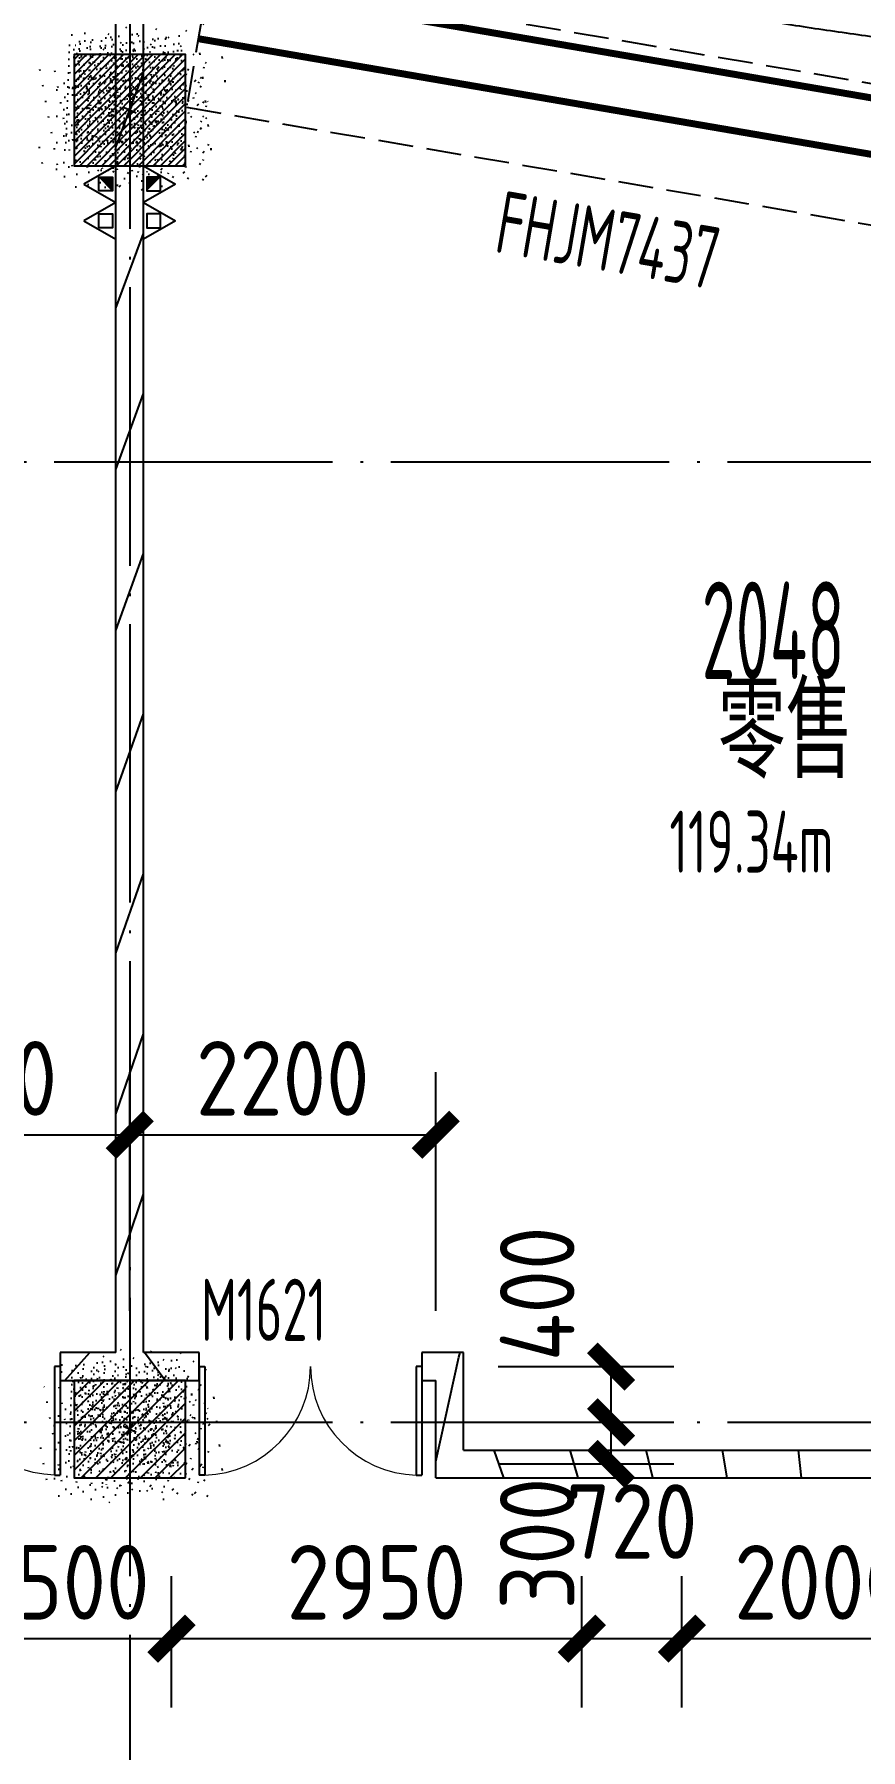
# Model space of a CAD drawing. Header units: inches. Extents: x 0 to 1813292486, y 0 to 3473589894.
# Drawn here: x 600556400 to 600562341, y 3473218165 to 3473230489 of the extents above; entities that cross this region are included whole.
import ezdxf
from ezdxf.xclip import XClip

# ---------------------------------------------------------------- set-up
doc = ezdxf.new("R2010")
doc.units = ezdxf.units.IN
doc.header["$LTSCALE"] = 1000
doc.header["$MEASUREMENT"] = 0
doc.header["$XCLIPFRAME"] = 2
for name, pattern in [('AX-MALL-GIRD-200$0$DOTE', [2.4200000000000004, 2, -0.2, 0.02, -0.2]), ('AX-MALL-WALL-P02-QT$0$Ax-Dxs-Wall-P01-150$0$DASH', [0.35, 0.25, -0.1]), ('AX-MALL-WALL-P02-QT$0$DASH', [0.35, 0.25, -0.1])]:
    doc.linetypes.add(name, pattern=pattern)
for name, color, linetype in [('A-Anno-Note', 241, 'Continuous'), ('AX-MALL-DIM-P02$0$A-Anno-Dims', 3, 'Continuous'), ('AX-MALL-DIM-P02$0$A-Detl-Thin', 131, 'Continuous'), ('AX-MALL-GIRD-200$0$A-Grid', 222, 'AX-MALL-GIRD-200$0$DOTE'), ('AX-MALL-P02-200$0$A-Anno-Note', 241, 'Continuous'), ('AX-MALL-WALL-P02$0$A-Anno-Note', 241, 'Continuous'), ('AX-MALL-WALL-P02-QT$0$A-Detl-Fine', 152, 'Continuous'), ('AX-MALL-WALL-P02-QT$0$A-Detl-Patt', 8, 'Continuous'), ('AX-MALL-WALL-P02-QT$0$A-Detl-Thin', 131, 'Continuous'), ('AX-MALL-WALL-P02-QT$0$A-Wall', 2, 'Continuous'), ('AX-MALL-WALL-P02-QT$0$A-Wall-Patt', 13, 'Continuous'), ('AX-MALL-WALL-P02-QT$0$A-Wind', 4, 'Continuous'), ('AX-MALL-WORD-P02$0$A-Anno-Note', 241, 'Continuous'), ('AX-MALL-WORD-P02$0$A-Spac-Iden', 231, 'Continuous'), ('AX-MALL-WORD-P02$0$A-Wind-Iden', 11, 'Continuous'), ('AX-MALL-ZTKD-P02$0$A-Anno-Note', 241, 'Continuous'), ('PX-MALL-P02-LG$0$P-Exsh', 31, 'Continuous'), ('SX-MALL-WALL-L-1F~2F$0$S-COLU', 30, 'Continuous'), ('SX-MALL-WALL-L-1F~2F$0$S-PATT-WALL', 83, 'Continuous'), ('SX-MALL-WALL-L-1F~2F$0$单形心', 4, 'Continuous')]:
    doc.layers.add(name, color=color, linetype=linetype)
doc.styles.add('AX-MALL-DIM-P02$0$_TCH_DIM_T3', font='gbenor.shx')
doc.styles.add('AX-MALL-WORD-P02$0$_TCH_SPACE', font='gbenor.shx', dxfattribs={"bigfont": 'gbcbig.shx'})
doc.styles.add('AX-MALL-WORD-P02$0$_TCH_WINDOW', font='gbenor.shx', dxfattribs={"bigfont": 'gbcbig.shx'})
doc.styles.add('AX-MALL-WORD-P02$0$STANDARD', font='gbenor.shx', dxfattribs={"bigfont": 'gbcbig.shx'})
doc.dimstyles.new('AX-MALL-DIM-P02$0$_TCH_ARCH&&180', dxfattribs={"dimtxt": 535.5, "dimasz": 270, "dimexe": 450, "dimexo": 450, "dimgap": 137.25, "dimtad": 1, "dimdec": 0, "dimzin": 0, "dimdsep": 46, "dimtxsty": 'AX-MALL-DIM-P02$0$_TCH_DIM_T3', "dimblk": 'AX-MALL-DIM-P02$0$_ArchTick', "dimcen": 0.09, "dimclrt": 7, "dimazin": 2, "dimtfac": 1, "dimtdec": 0, "dimtix": 1, "dimtmove": 2, "dimatfit": 3, "dimfxl": 500, "dimtolj": 1, "dimtzin": 0, "dimarcsym": 0})
pattern_1 = [(45, (0, 359.0227), (-353.55353201463, 353.55353201463), [])]

# ---------------------------------------------------------------- blocks, each defined once
blk = doc.blocks.new('AX-MALL-WORD-P02')
at = {"layer": 'AX-MALL-WORD-P02$0$A-Anno-Note', "style": 'AX-MALL-WORD-P02$0$STANDARD', "width": 0.6}
blk.add_text('2048', height=700, rotation=339.5681613092015, dxfattribs=at).set_placement((600370440.9762406, 3473091324.812618))
at = {"layer": 'AX-MALL-WORD-P02$0$A-Anno-Note', "style": 'AX-MALL-WORD-P02$0$STANDARD'}
blk.add_text('零售', height=675.177304964539, rotation=339.5681613092015, dxfattribs=at).set_placement((600370303.4727182, 3473090618.823086))
at = {"layer": 'AX-MALL-WORD-P02$0$A-Spac-Iden', "style": 'AX-MALL-WORD-P02$0$_TCH_SPACE', "width": 0.7}
blk.add_text('119.34m', height=446.25, rotation=339.5681613092246, dxfattribs=at).set_placement((600369738.7226114, 3473090101.791524))
at = {"layer": 'AX-MALL-WORD-P02$0$A-Wind-Iden', "style": 'AX-MALL-WORD-P02$0$_TCH_WINDOW', "width": 0.7}
for s, rotation, p in [('FHJM7437', 329.8238888825152, (600370107.4727709, 3473094724.658042)), ('M1621', 339.5681612302259, (600365408.2990947, 3473088126.717434))]:
    blk.add_text(s, height=446.25, rotation=rotation, dxfattribs=at).set_placement(p)
blk = doc.blocks.new('AX-MALL-GIRD-200')
at = {"layer": 'AX-MALL-GIRD-200$0$A-Grid'}
for p, q in [((600393760.0267293, 3473165698.299957), (600355030.4877801, 3473061734.572876)), ((600223757.4145118, 3473147635.412487), (600581653.41861, 3473014308.649205)), ((600221348.6739725, 3473141169.504273), (600579244.6780716, 3473007842.740992))]:
    blk.add_line(p, q, dxfattribs=at)
blk = doc.blocks.new('*U106')
at = {"layer": 'AX-MALL-WALL-P02-QT$0$A-Detl-Fine', "color": 152, "linetype": 'AX-MALL-WALL-P02-QT$0$Ax-Dxs-Wall-P01-150$0$DASH'}
blk.add_lwpolyline([(-999.9999999474991, 22093.01273759392), (-999.9999999417487, 14636.67173621705), (5.452602636069059e-08, 14636.67173621333), (4.877563242189353e-08, 22093.01273759764)], close=True, dxfattribs=at)
at = {"layer": 'AX-MALL-WALL-P02-QT$0$A-Detl-Thin', "linetype": 'AX-MALL-WALL-P02-QT$0$Ax-Dxs-Wall-P01-150$0$DASH', "const_width": 49.99999999999998}
for points in [[(-899.999999945474, 14636.67173621333), (-899.9999999512244, 22093.01273759019)], [(-499.9999999417487, 14636.67173621705), (-499.9999999474991, 22093.01273759392)]]:
    blk.add_lwpolyline(points, dxfattribs=at)
blk = doc.blocks.new('AX-MALL-WALL-P02-QT$0$tj')
at = {"layer": 'AX-MALL-WALL-P02-QT$0$A-Detl-Patt'}
h = blk.add_hatch(dxfattribs=at)
h.set_pattern_fill('STEEL', color=256, scale=100.0000000000001, angle=50.43183869082386)
h.set_pattern_definition([(75.00000000004839, (-14278.19445574284, 156289.8254051208), (-153.3407249234246, 41.08752340989569), []), (75.00000000004839, (-14317.88195610046, 156358.5661673546), (-153.3407249234246, 41.08752340989569), [])])
edge = h.paths.add_edge_path()
edge.add_line((88101.273016572, 47666.64152574539), (87883.93542659283, 47459.84604215622))
edge.add_line((87883.93542659283, 47459.84604215622), (91571.54751467705, 43584.64122533798))
edge.add_arc((262949.389629302, 558937.705083496), 543101.4133620498, 251.6057364187558, 260.0288666978238)
edge.add_arc((172180.8466627672, -2862.146247219684), 27099.9982179492, 64.7128659603706, 96.9316049602786, ccw=False)
edge.add_arc((262948.9730309481, 558936.3205539446), 543099.9677998082, 261.6155114784545, 271.7251478115656)
edge.add_line((279298.9759148359, 16082.51663446426), (279298.9759315252, 16382.65274763107))
edge.add_arc((262948.9742454757, 558936.3204835369), 542799.9676941936, 261.62020364125146, 271.7261014454634, ccw=False)
edge.add_arc((172180.8456921196, -2862.14609140989), 27400.00151046549, 64.80631838577902, 96.83815911678944)
edge.add_arc((262949.394896181, 558937.7037490648), 542801.4137571028, 251.6136389015772, 260.02417327084333, ccw=False)
edge.add_line((91737.26096642017, 43845.69257831573), (88101.273016572, 47666.64152574539))
blk = doc.blocks.new('SX-MALL-WALL-L-1F~2F$0$BANWANG_XINGXIN')
at = {"color": 0}
for points in [[(0.7071067811865476, 0.7071067811865475), (-0.7071067811865477, -0.7071067811865475)], [(-0.7071067811865475, 0.7071067811865476), (0.7071067811865474, -0.7071067811865477)]]:
    blk.add_lwpolyline(points, dxfattribs=at)
blk = doc.blocks.new('SX-MALL-WALL-L-1F~2F')
at = {"layer": 'SX-MALL-WALL-L-1F~2F$0$S-PATT-WALL'}
h = blk.add_hatch(dxfattribs=at)
h.set_pattern_fill('钢筋混凝土', color=256, scale=15, pattern_type=2)
h.set_pattern_definition([(24.56816130673034, (600486348.936727, 3473009609.738253), (-15.59158029661402, 34.10502344016549), []), (29.56816130673031, (600486348.936727, 3473009609.738253), (97.53445421603337, -46.37920051640222), [11.25, -123.75]), (334.5681613067303, (600486348.936727, 3473009609.738253), (19.88439778210013, 112.9961142822326), [9, -99]), (80.0195613067303, (600486357.0645982, 3473009605.87332), (117.4189029675295, 66.61682168108834), [9.5610285, -105.1713168]), (25.75236130673034, (600486359.409512, 3473009637.850897), (141.3476152508647, -79.15081592980496), [16.875, -185.625]), (76.20376130673031, (600486371.1884757, 3473009631.254988), (182.3878362898089, 87.98253896896013), [14.3415432, -157.75695]), (330.7523613067304, (600486359.409512, 3473009637.850897), (182.3877676303837, 87.98268140192766), [13.5, -148.5]), (0.568161306730337, (600486370.847638, 3473009625.586343), (62.82047319274221, -87.8498044824239), [11.25, -123.75]), (305.5681613067304, (600486370.847638, 3473009625.586343), (72.17288941930451, 89.18848104384892), [9, -99]), (51.01956130673031, (600486376.0826727, 3473009618.265523), (134.9933625473162, 1.338571311841363), [9.5610285, -105.1713168]), (17.06816130673036, (600486348.936727, 3473009609.738253), (19.14085715763584, 46.15589493521907), [0, -97.8, 0, -100.5, 0, -99.375]), (347.0681613067303, (600486348.936727, 3473009609.738253), (57.63084700269554, 41.66442755819283), [0, -57.3, 0, -95.55, 0, -37.875]), (307.0681613067303, (600486317.5911286, 3473009621.415408), (73.85474000682576, -31.12342332591599), [0, -37.5, 0, -117, 0, -155.25]), (297.0681613067303, (600486303.5348064, 3473009626.6518), (87.21641676135913, -16.46683783575089), [0, -48.749999999999, 0, -77.69999999999798, 0, -110.249999999998])])
h.paths.add_polyline_path([(600368250.8097601, 3473096076.747603), (600368530.0840254, 3473096826.418121), (600367780.4135079, 3473097105.692386), (600367501.1392426, 3473096356.021868)])
h = blk.add_hatch(dxfattribs=at)
h.set_pattern_fill('钢筋混凝土', color=256, scale=15, pattern_type=2)
h.set_pattern_definition([(24.56816131876918, (600332848.5159376, 3473133887.589987), (-31.18316060756021, 68.21004687377882), []), (29.56816131876925, (600332848.5159376, 3473133887.589987), (97.53445422577846, -46.37920049590846), [11.25, -123.75]), (334.5681613187692, (600332848.5159376, 3473133887.589987), (19.88439775835759, 112.9961142864107), [9, -99]), (80.01956131876923, (600332856.6438087, 3473133883.725054), (117.4189029535321, 66.61682170576017), [9.5610285, -105.1713168]), (25.75236131876919, (600332858.9887226, 3473133915.702631), (141.3476152674957, -79.15081590010527), [16.87499999999951, -185.624999999996]), (76.20376131876925, (600332870.7676862, 3473133909.106722), (182.3878362713222, 87.98253900728311), [14.3415432, -157.75695]), (330.7523613187692, (600332858.9887226, 3473133915.702631), (182.387767611897, 87.98268144025062), [13.49999999999975, -148.499999999996]), (0.5681613187692669, (600332870.4268485, 3473133903.438077), (62.82047321120105, -87.84980446922418), [11.25, -123.75]), (305.5681613187692, (600332870.4268485, 3473133903.438077), (72.17288940056439, 89.18848105901375), [9, -99]), (51.01956131876926, (600332875.6618832, 3473133896.117257), (134.9933625470349, 1.33857134020591), [9.5610285, -105.1713168]), (17.06816131876921, (600332848.5159376, 3473133887.589987), (19.14085714793764, 46.15589493924091), [0.75, -97.8, 0.75, -100.5, 0.75, -99.375]), (347.0681613187692, (600332848.5159376, 3473133887.589987), (57.63084699394109, 41.66442757030211), [0.75, -57.3, 0.75, -95.55, 0.75, -37.875]), (307.0681613187692, (600332817.1703391, 3473133899.267142), (73.85474001336534, -31.12342331039777), [0.75, -37.5, 0.75, -117, 0.75, -155.25]), (297.0681613187692, (600332803.1140169, 3473133904.503534), (87.2164167648191, -16.46683781742514), [0.75, -48.75, 0.75, -77.69999999999999, 0.75, -110.25])])
h.paths.add_polyline_path([(600364960.0530933, 3473087243.19737), (600365204.4180753, 3473087899.159073), (600364454.7475578, 3473088178.433338), (600364210.3825756, 3473087522.471635)])
at = {"layer": 'SX-MALL-WALL-L-1F~2F$0$S-COLU'}
for points in [[(600368250.8097601, 3473096076.747603), (600368530.0840254, 3473096826.418121), (600367780.4135079, 3473097105.692386), (600367501.1392426, 3473096356.021868)], [(600364960.0530933, 3473087243.19737), (600365204.4180753, 3473087899.159073), (600364454.7475578, 3473088178.433338), (600364210.3825756, 3473087522.471635)]]:
    blk.add_lwpolyline(points, close=True, dxfattribs=at)
at = {"layer": 'SX-MALL-WALL-L-1F~2F$0$单形心', "xscale": 50, "yscale": 50, "zscale": 50}
for p in [(600368015.611634, 3473096591.219995), (600364707.4003253, 3473087710.815354)]:
    blk.add_blockref('SX-MALL-WALL-L-1F~2F$0$BANWANG_XINGXIN', p, dxfattribs=at)
blk = doc.blocks.new('SX-MALL-WALL-L-2F~3F')
ref = blk.add_blockref('SX-MALL-WALL-L-1F~2F', (0, 0))
XClip(ref).set_block_clipping_path([(600349769.7341375, 3473074679.418533), (600357001.7302529, 3473071985.287766), (600356499.8725733, 3473070638.124951), (600359302.5086629, 3473069594.060767), (600362345.1765132, 3473077761.653201), (600381551.4312518, 3473070606.759726), (600391553.7259278, 3473066880.611454), (600387749.827644, 3473056669.608357), (600391632.1759799, 3473055223.319679), (600395635.5522461, 3473065969.791956), (600406982.2408491, 3473061742.817497), (600403058.8006672, 3473051210.921831), (600412723.2437257, 3473047610.6332), (600445093.3740637, 3473134503.466942), (600393055.2444371, 3473153889.197227), (600387463.4997383, 3473138878.984498), (600380158.3525343, 3473141600.366193), (600382830.751978, 3473148774.027779), (600388210.8522022, 3473146769.782572), (600390696.2253517, 3473153441.399696), (600277474.697425, 3473195619.741203), (600273446.9822528, 3473184807.934726), (600257129.111771, 3473190886.82031), (600241575.9633431, 3473149136.690594), (600258197.8999482, 3473142944.531458), (600255239.7303221, 3473135003.762026), (600263182.3271956, 3473132044.911624), (600260741.6763649, 3473125493.34496), (600269350.4970673, 3473122286.306632), (600271511.1407766, 3473128086.235537), (600286270.1853781, 3473122588.058336), (600284109.5416689, 3473116788.129431), (600282580.7823727, 3473112684.400902), (600291840.7574171, 3473109234.788475), (600290827.7957876, 3473106515.642598), (600293360.405141, 3473105572.171298), (600294731.2544166, 3473109252.0137), (600323175.4764534, 3473098655.706329), (600321336.3302773, 3473093718.790065), (600344750.773286, 3473084996.222976), (600341987.4689643, 3473077578.540671), (600344583.6790427, 3473076611.376234), (600346015.5062013, 3473080454.904757), (600351201.5612961, 3473078522.947055)])
blk = doc.blocks.new('SX-MALL-WALL-2F~3F')
blk.add_blockref('SX-MALL-WALL-L-2F~3F', (0, 0))
blk = doc.blocks.new('AX-MALL-WALL-P02-QT$0$$DorLib2D$00000002')
for p, q in [((-0.5, -5.684341886080802e-17), (-0.5000000000000007, 0.4875)), ((-0.4750000000000007, 0.4875), (-0.5000000000000007, 0.4875)), ((-0.475, -2.842170943040401e-17), (-0.4750000000000007, 0.4875)), ((0.475, -2.842170943040401e-17), (0.4750000000000007, 0.4875)), ((0.4750000000000007, 0.4875), (0.5000000000000007, 0.4875)), ((0.5, -5.684341886080802e-17), (0.5000000000000007, 0.4875)), ((-0.5, -5.684341886080802e-17), (-0.475, -2.842170943040401e-17)), ((0.5, -5.684341886080802e-17), (0.475, -2.842170943040401e-17))]:
    blk.add_line(p, q)
at = {"lineweight": 13}
for centre, start, end in [((-0.4875, -4.263256414560601e-17), 0, 88.53071641864632), ((0.4875, -4.263256414560601e-17), 91.4692835813537, 180)]:
    blk.add_arc(centre, 0.4875, start, end, dxfattribs=at)
blk = doc.blocks.new('AX-MALL-WALL-P02-QT')
at = {"layer": 'AX-MALL-WALL-P02-QT$0$A-Wall-Patt'}
h = blk.add_hatch(dxfattribs=at)
h.set_pattern_fill('普通砖', color=256, scale=200, style=0)
h.set_pattern_definition(pattern_1)
h.paths.add_polyline_path([(600364876.1285046, 3473088163.741328), (600364993.110159, 3473088191.304594), (600368488.1668386, 3473097573.282425), (600368439.8883624, 3473097699.145763), (600368324.7118407, 3473097707.425235), (600364805.6925299, 3473088261.12316)])
h = blk.add_hatch(dxfattribs=at)
h.set_pattern_fill('普通砖', color=256, scale=200, style=0)
h.set_pattern_definition(pattern_1)
h.paths.add_polyline_path([(600364805.6925299, 3473088261.12316), (600364430.8573183, 3473088400.760275), (600364361.0387521, 3473088213.342645), (600364829.5828251, 3473088038.79623), (600364876.1285046, 3473088163.741328)])
h = blk.add_hatch(dxfattribs=at)
h.set_pattern_fill('普通砖', color=256, scale=200, style=0)
h.set_pattern_definition(pattern_1)
h.paths.add_polyline_path([(600364829.5828251, 3473088038.79623), (600365298.1268966, 3473087864.249815), (600365367.9454628, 3473088051.667444), (600364993.110159, 3473088191.304594), (600364876.1285048, 3473088163.741328)])
h = blk.add_hatch(dxfattribs=at)
h.set_pattern_fill('普通砖', color=256, scale=200, style=0)
h.set_pattern_definition(pattern_1)
h.paths.add_polyline_path([(600367148.4129418, 3473087388.391065), (600366867.2864977, 3473087493.118914), (600366797.4679316, 3473087305.701285), (600366891.1767462, 3473087270.792002)])
h = blk.add_hatch(dxfattribs=at)
h.set_pattern_fill('普通砖', color=256, scale=200, style=0)
h.set_pattern_definition(pattern_1)
h.paths.add_polyline_path([(600366646.8117553, 3473086614.830273), (600366904.0479509, 3473086732.429336), (600367148.4129418, 3473087388.391065), (600366891.1767462, 3473087270.792002)])
h = blk.add_hatch(dxfattribs=at)
h.set_pattern_fill('普通砖', color=256, scale=200, style=0)
h.set_pattern_definition(pattern_1)
h.paths.add_polyline_path([(600366904.0479509, 3473086732.429336), (600366646.8117553, 3473086614.830273), (600373581.2640382, 3473084031.54332), (600373463.6649753, 3473084288.779515)])
at = {"layer": 'AX-MALL-WALL-P02-QT$0$A-Detl-Thin', "linetype": 'AX-MALL-WALL-P02-QT$0$DASH', "ltscale": 6}
blk.add_lwpolyline([(600377709.3747116, 3473093307.290674, -0.1318647793149159), (600365703.2457755, 3473101092.02557, 0.116047201381014), (600354377.7366995, 3473108953.226319), (600328790.8997645, 3473118485.073874)], format="xyb", dxfattribs=at)
at = {"layer": 'AX-MALL-WALL-P02-QT$0$A-Wall'}
for p, q in [((600364805.6925299, 3473088261.12316), (600368324.7118407, 3473097707.425235)), ((600364993.110159, 3473088191.304594), (600368488.1668386, 3473097573.282425)), ((600364430.8573183, 3473088400.760275), (600364361.0387521, 3473088213.342645)), ((600364805.6925299, 3473088261.12316), (600364430.8573183, 3473088400.760275)), ((600364361.0387521, 3473088213.342645), (600364829.5828251, 3473088038.79623)), ((600365367.9454628, 3473088051.667444), (600364993.110159, 3473088191.304594)), ((600364829.5828251, 3473088038.79623), (600365298.1268966, 3473087864.249815)), ((600365298.1268966, 3473087864.249815), (600365367.9454628, 3473088051.667444)), ((600366867.2864977, 3473087493.118914), (600366797.4679316, 3473087305.701285)), ((600367148.4129418, 3473087388.391065), (600366867.2864977, 3473087493.118914)), ((600366646.8117553, 3473086614.830273), (600366891.1767462, 3473087270.792002)), ((600366797.4679316, 3473087305.701285), (600366891.1767462, 3473087270.792002)), ((600366904.0479509, 3473086732.429336), (600367148.4129418, 3473087388.391065)), ((600366904.0479509, 3473086732.429336), (600373463.6649753, 3473084288.779515)), ((600366646.8117553, 3473086614.830273), (600373581.2640382, 3473084031.54332))]:
    blk.add_line(p, q, dxfattribs=at)
at = {"layer": 'AX-MALL-WALL-P02-QT$0$A-Detl-Thin'}
blk.add_blockref('SX-MALL-WALL-2F~3F', (0, 0), dxfattribs=at)
at = {"layer": 'AX-MALL-WALL-P02-QT$0$A-Detl-Thin', "rotation": 339.5681613091762}
blk.add_blockref('AX-MALL-WALL-P02-QT$0$tj', (600144118.6961328, 3473128496.287411), dxfattribs=at)
at = {"layer": 'AX-MALL-WALL-P02-QT$0$A-Detl-Thin', "color": 5, "rotation": 239.8238889262153}
blk.add_blockref('*U106', (600355752.1924388, 3473103824.369845), dxfattribs=at)
at = {"layer": 'AX-MALL-WALL-P02-QT$0$A-Wind'}
blk.add_blockref('AX-MALL-GIRD-200', (0, 0), dxfattribs=at)
at = {"layer": 'AX-MALL-WALL-P02-QT$0$A-Wind', "yscale": -1600, "zscale": 200}
for p, xscale, rotation in [((600363646.2775177, 3473088586.325725), 1600, 339.5681613305111), ((600366082.7066971, 3473087678.684364), -1600, 339.5681613310034)]:
    blk.add_blockref('AX-MALL-WALL-P02-QT$0$$DorLib2D$00000002', p, dxfattribs=dict(at, xscale=xscale, rotation=rotation))
blk = doc.blocks.new('AX-MALL-WALL-P02')
at = {"layer": 'AX-MALL-WALL-P02$0$A-Anno-Note'}
blk.add_blockref('AX-MALL-WORD-P02', (0, 0), dxfattribs=at)
blk.add_blockref('AX-MALL-WALL-P02-QT', (0, 0), dxfattribs=at)
blk = doc.blocks.new('PX-MALL-P02-LG$0$MHQ')
at = {"layer": 'PX-MALL-P02-LG$0$P-Exsh', "ltscale": 0.7}
h = blk.add_hatch(dxfattribs=at)
h.set_pattern_fill('ANSI31', color=256, scale=25, style=0)
h.set_pattern_definition([(45, (-160019.2306599375, -42228.3236173685), (-28.0633003783411, 28.0633003783411), [])])
h.paths.add_polyline_path([(-75.0000000015425, 185.1731819980414), (75, 185.1731819980414), (75, 35.17318199802685), (-75.0000000015425, 35.17318199802685)])
for points in [[(0, 346.4101615137042), (-200, -1.455191522836685e-11), (200, -1.455191522836685e-11)], [(0, 346.4101615137042), (-200, -1.455191522836685e-11), (200, -1.455191522836685e-11)], [(0, 346.4101615137042), (-200, -1.455191522836685e-11), (200, -1.455191522836685e-11)], [(-75.0000000015425, 185.1731819980414), (75, 185.1731819980414), (75, 35.17318199802685), (-75.0000000015425, 35.17318199802685)]]:
    blk.add_lwpolyline(points, close=True, dxfattribs=at)
blk = doc.blocks.new('PX-MALL-P02-LG$0$A$C301F1425')
at = {"layer": 'PX-MALL-P02-LG$0$P-Exsh', "ltscale": 0.7}
for p in [(-200, 1.455191522836685e-11), (200, 1.455191522836685e-11)]:
    blk.add_blockref('PX-MALL-P02-LG$0$MHQ', p, dxfattribs=at)
blk = doc.blocks.new('PX-MALL-P02-LG')
at = {"yscale": 0.6600000001490112, "zscale": 0.6600000001490112}
for p, xscale, rotation in [((600367690.1011206, 3473096003.90426), 0.6600000001490112, 69.56816097157483), ((600367877.5187528, 3473095934.085692), -0.6600000001490111, 249.5681615719278)]:
    blk.add_blockref('PX-MALL-P02-LG$0$A$C301F1425', p, dxfattribs=dict(at, xscale=xscale, rotation=rotation))
blk = doc.blocks.new('AX-MALL-ZTKD-P02')
at = {"layer": 'AX-MALL-ZTKD-P02$0$A-Anno-Note'}
blk.add_blockref('AX-MALL-GIRD-200', (0, 0), dxfattribs=at)
blk = doc.blocks.new('AX-MALL-DIM-P02$0$_ArchTick')
at = {"color": 0, "linetype": 'ByBlock', "const_width": 0.4}
blk.add_lwpolyline([(-0.5, -0.5), (0.5, 0.5)], dxfattribs=at)
blk = doc.blocks.new('*D659')
at = {"layer": 'AX-MALL-DIM-P02$0$A-Anno-Dims', "color": 0, "lineweight": -2, "transparency": 16777216}
for p, q in [((600362848.8317393, 3473089310.252867), (600363447.645594, 3473090917.679165)), ((600363290.5537297, 3473090495.989533), (600365445.8514068, 3473089693.07738)), ((600365004.1294165, 3473088507.340714), (600365602.9432712, 3473090114.767012))]:
    blk.add_line(p, q, dxfattribs=at)
at = {"layer": 'AX-MALL-DIM-P02$0$A-Anno-Dims', "color": 0, "lineweight": -2, "transparency": 16777216, "xscale": 270, "yscale": 270, "zscale": 270}
for p, rotation in [((600363290.5537297, 3473090495.989533), 159.5681490412494), ((600365445.8514068, 3473089693.07738), 339.5681490412495)]:
    blk.add_blockref('AX-MALL-DIM-P02$0$_ArchTick', p, dxfattribs=dict(at, rotation=rotation))
at = {"layer": 'AX-MALL-DIM-P02$0$A-Anno-Dims', "color": 7, "transparency": 16777216, "insert": (600364509.5852462, 3473090474.054126), "char_height": 535.5, "attachment_point": 5, "rotation": 339.56814904124946, "style": 'AX-MALL-DIM-P02$0$_TCH_DIM_T3'}
blk.add_mtext('\\A1;2300', dxfattribs=at)
blk = doc.blocks.new('*D660')
at = {"layer": 'AX-MALL-DIM-P02$0$A-Anno-Dims', "color": 0, "lineweight": -2, "transparency": 16777216}
for p, q in [((600365004.1294162, 3473088507.340714), (600365602.9432712, 3473090114.767012)), ((600365445.8514066, 3473089693.07738), (600367507.4452341, 3473088925.072683)), ((600367065.7232437, 3473087739.336017), (600367664.5370986, 3473089346.762315))]:
    blk.add_line(p, q, dxfattribs=at)
at = {"layer": 'AX-MALL-DIM-P02$0$A-Anno-Dims', "color": 0, "lineweight": -2, "transparency": 16777216, "xscale": 270, "yscale": 270, "zscale": 270}
for p, rotation in [((600365445.8514066, 3473089693.07738), 159.568149039959), ((600367507.4452341, 3473088925.072683), 339.568149039959)]:
    blk.add_blockref('AX-MALL-DIM-P02$0$_ArchTick', p, dxfattribs=dict(at, rotation=rotation))
at = {"layer": 'AX-MALL-DIM-P02$0$A-Anno-Dims', "color": 7, "transparency": 16777216, "insert": (600366618.0309986, 3473089688.595701), "char_height": 535.5, "attachment_point": 5, "rotation": 339.568149039959, "style": 'AX-MALL-DIM-P02$0$_TCH_DIM_T3'}
blk.add_mtext('\\A1;2200', dxfattribs=at)
blk = doc.blocks.new('*D661')
at = {"layer": 'AX-MALL-DIM-P02$0$A-Anno-Dims', "color": 0, "lineweight": -2, "transparency": 16777216}
for p, q in [((600367208.1385338, 3473086832.573764), (600368389.4394432, 3473086392.504514)), ((600367103.4106852, 3473086551.447321), (600368284.7115945, 3473086111.378071)), ((600367863.0219282, 3473086268.469845), (600367967.749777, 3473086549.596288))]:
    blk.add_line(p, q, dxfattribs=at)
at = {"layer": 'AX-MALL-DIM-P02$0$A-Anno-Dims', "color": 0, "lineweight": -2, "transparency": 16777216, "xscale": 270, "yscale": 270, "zscale": 270}
for p, rotation in [((600367967.749777, 3473086549.596288), 69.56816136576114), ((600367863.0219282, 3473086268.469845), 249.5681613657612)]:
    blk.add_blockref('AX-MALL-DIM-P02$0$_ArchTick', p, dxfattribs=dict(at, rotation=rotation))
at = {"layer": 'AX-MALL-DIM-P02$0$A-Anno-Dims', "color": 7, "transparency": 16777216, "insert": (600367165.7644771, 3473085917.870572), "char_height": 535.5, "attachment_point": 5, "rotation": 69.56816136576114, "style": 'AX-MALL-DIM-P02$0$_TCH_DIM_T3'}
blk.add_mtext('\\A1;300', dxfattribs=at)
blk = doc.blocks.new('*D662')
at = {"layer": 'AX-MALL-DIM-P02$0$A-Anno-Dims', "color": 0, "lineweight": -2, "transparency": 16777216}
for p, q in [((600367347.776167, 3473087207.410367), (600368529.0770763, 3473086767.341117)), ((600367967.7497771, 3473086549.596288), (600368107.3874102, 3473086924.432891)), ((600367208.138534, 3473086832.573764), (600368389.4394432, 3473086392.504514))]:
    blk.add_line(p, q, dxfattribs=at)
at = {"layer": 'AX-MALL-DIM-P02$0$A-Anno-Dims', "color": 0, "lineweight": -2, "transparency": 16777216, "xscale": 270, "yscale": 270, "zscale": 270}
for p, rotation in [((600368107.3874102, 3473086924.432891), 69.56816136785693), ((600367967.7497771, 3473086549.596288), 249.5681613678569)]:
    blk.add_blockref('AX-MALL-DIM-P02$0$_ArchTick', p, dxfattribs=dict(at, rotation=rotation))
at = {"layer": 'AX-MALL-DIM-P02$0$A-Anno-Dims', "color": 7, "transparency": 16777216, "insert": (600367792.0021071, 3473087598.913001), "char_height": 535.5, "attachment_point": 5, "rotation": 69.56816136785693, "style": 'AX-MALL-DIM-P02$0$_TCH_DIM_T3'}
blk.add_mtext('\\A1;400', dxfattribs=at)
blk = doc.blocks.new('*D685')
at = {"layer": 'AX-MALL-DIM-P02$0$A-Anno-Dims', "color": 0, "lineweight": -2, "transparency": 16777216}
for p, q in [((600362884.7088847, 3473086255.550456), (600363214.5824771, 3473087141.047393)), ((600363057.4907029, 3473086719.357727), (600362804.4769033, 3473086813.612792)), ((600363057.4907029, 3473086719.357727), (600364463.1229228, 3473086195.71848)), ((600364290.3411044, 3473085731.911208), (600364620.214697, 3473086617.408146)), ((600364463.1229228, 3473086195.71848), (600364716.1367224, 3473086101.463415))]:
    blk.add_line(p, q, dxfattribs=at)
at = {"layer": 'AX-MALL-DIM-P02$0$A-Anno-Dims', "color": 0, "lineweight": -2, "transparency": 16777216, "xscale": 270, "yscale": 270, "zscale": 270}
for p, rotation in [((600363057.4907029, 3473086719.357727), 339.5681613081146), ((600364463.1229228, 3473086195.71848), 159.5681613081146)]:
    blk.add_blockref('AX-MALL-DIM-P02$0$_ArchTick', p, dxfattribs=dict(at, rotation=rotation))
at = {"layer": 'AX-MALL-DIM-P02$0$A-Anno-Dims', "color": 7, "transparency": 16777216, "insert": (600363901.6894099, 3473086837.058803), "char_height": 535.5, "attachment_point": 5, "rotation": 339.56816130811455, "style": 'AX-MALL-DIM-P02$0$_TCH_DIM_T3'}
blk.add_mtext('\\A1;1500', dxfattribs=at)
blk = doc.blocks.new('*D686')
at = {"layer": 'AX-MALL-DIM-P02$0$A-Anno-Dims', "color": 0, "lineweight": -2, "transparency": 16777216}
for p, q in [((600364290.3411044, 3473085731.911207), (600364620.2146972, 3473086617.408145)), ((600364463.122923, 3473086195.718479), (600367227.5329556, 3473085165.894626)), ((600367054.7511373, 3473084702.087354), (600367384.6247299, 3473085587.584292))]:
    blk.add_line(p, q, dxfattribs=at)
at = {"layer": 'AX-MALL-DIM-P02$0$A-Anno-Dims', "color": 0, "lineweight": -2, "transparency": 16777216, "xscale": 270, "yscale": 270, "zscale": 270}
for p, rotation in [((600364463.122923, 3473086195.718479), 159.5681613071161), ((600367227.5329556, 3473085165.894626), 339.568161307116)]:
    blk.add_blockref('AX-MALL-DIM-P02$0$_ArchTick', p, dxfattribs=dict(at, rotation=rotation))
at = {"layer": 'AX-MALL-DIM-P02$0$A-Anno-Dims', "color": 7, "transparency": 16777216, "insert": (600365986.7105361, 3473086060.327252), "char_height": 535.5, "attachment_point": 5, "rotation": 339.56816130711604, "style": 'AX-MALL-DIM-P02$0$_TCH_DIM_T3'}
blk.add_mtext('\\A1;2950', dxfattribs=at)
blk = doc.blocks.new('*D687')
at = {"layer": 'AX-MALL-DIM-P02$0$A-Anno-Dims', "color": 0, "lineweight": -2, "transparency": 16777216}
for p, q in [((600367054.7511374, 3473084702.087354), (600367384.6247298, 3473085587.584291)), ((600367729.4546033, 3473084450.740515), (600368059.3281957, 3473085336.237453)), ((600367227.5329555, 3473085165.894626), (600367902.2364215, 3473084914.547787))]:
    blk.add_line(p, q, dxfattribs=at)
at = {"layer": 'AX-MALL-DIM-P02$0$A-Anno-Dims', "color": 0, "lineweight": -2, "transparency": 16777216, "xscale": 270, "yscale": 270, "zscale": 270}
for p, rotation in [((600367227.5329555, 3473085165.894626), 159.568161306078), ((600367902.2364215, 3473084914.547787), 339.5681613060781)]:
    blk.add_blockref('AX-MALL-DIM-P02$0$_ArchTick', p, dxfattribs=dict(at, rotation=rotation))
at = {"layer": 'AX-MALL-DIM-P02$0$A-Anno-Dims', "color": 7, "transparency": 16777216, "insert": (600367858.6463062, 3473085828.780882), "char_height": 535.5, "attachment_point": 5, "rotation": 339.568161306078, "style": 'AX-MALL-DIM-P02$0$_TCH_DIM_T3'}
blk.add_mtext('\\A1;720', dxfattribs=at)
blk = doc.blocks.new('*D688')
at = {"layer": 'AX-MALL-DIM-P02$0$A-Anno-Dims', "color": 0, "lineweight": -2, "transparency": 16777216}
for p, q in [((600367729.4546033, 3473084450.740515), (600368059.3281959, 3473085336.237453)), ((600367902.2364217, 3473084914.547788), (600369776.4127156, 3473084216.362124)), ((600369603.6308972, 3473083752.554852), (600369933.5044898, 3473084638.05179))]:
    blk.add_line(p, q, dxfattribs=at)
at = {"layer": 'AX-MALL-DIM-P02$0$A-Anno-Dims', "color": 0, "lineweight": -2, "transparency": 16777216, "xscale": 270, "yscale": 270, "zscale": 270}
for p, rotation in [((600367902.2364217, 3473084914.547788), 159.5681613044537), ((600369776.4127156, 3473084216.362124), 339.5681613044537)]:
    blk.add_blockref('AX-MALL-DIM-P02$0$_ArchTick', p, dxfattribs=dict(at, rotation=rotation))
at = {"layer": 'AX-MALL-DIM-P02$0$A-Anno-Dims', "color": 7, "transparency": 16777216, "insert": (600368980.7071654, 3473084944.975655), "char_height": 535.5, "attachment_point": 5, "rotation": 339.56816130445367, "style": 'AX-MALL-DIM-P02$0$_TCH_DIM_T3'}
blk.add_mtext('\\A1;2000', dxfattribs=at)
blk = doc.blocks.new('AX-MALL-DIM-P02')
at = {"layer": 'AX-MALL-DIM-P02$0$A-Detl-Thin'}
blk.add_blockref('AX-MALL-ZTKD-P02', (-2.384185791015625e-06, 9.5367431640625e-07), dxfattribs=at)
at = {"layer": 'AX-MALL-DIM-P02$0$A-Anno-Dims'}
for p1, p2, distance, picture, middle in [((600362691.7398747, 3473088888.563235), (600364847.0375519, 3473088085.651082), 1715.3417551077926, '*D659', (600364509.5852462, 3473090474.054126)), ((600364847.0375519, 3473088085.651082), (600366908.6313792, 3473087317.646385), 1715.3417546193393, '*D660', (600366618.0309986, 3473089688.595701)), ((600362727.6171105, 3473085833.860789), (600364133.2493303, 3473085310.221541), 944.9451922346354, '*D685', (600363901.6894099, 3473086837.058803)), ((600364133.2493303, 3473085310.221541), (600366897.659363, 3473084280.397688), 944.9451913825736, '*D686', (600365986.7105361, 3473086060.327252)), ((600367572.3628289, 3473084029.050849), (600369446.5391228, 3473083330.865185), 944.9451923178658, '*D688', (600368980.7071654, 3473084944.975655))]:
    dim = blk.add_aligned_dim(p1=p1, p2=p2, distance=distance, dimstyle='AX-MALL-DIM-P02$0$_TCH_ARCH&&180', dxfattribs=at)
    dim.commit()
    dim.dimension.update_dxf_attribs({"geometry": picture, "text_midpoint": middle})
for base, p1, p2, angle, picture, middle in [((600368107.3874102, 3473086924.432891), (600366786.4488678, 3473086989.665538), (600366926.0865009, 3473087364.502141), 69.56816136785693, '*D662', (600367792.0021071, 3473087598.913001)), ((600367967.749777, 3473086549.596288), (600366681.7210187, 3473086708.539095), (600366786.4488678, 3473086989.665539), 69.56816136576114, '*D661', (600367165.7644771, 3473085917.870572)), ((600367902.2364215, 3473084914.547787), (600366897.659363, 3473084280.397688), (600367572.362829, 3473084029.050849), 339.568161306078, '*D687', (600367858.6463062, 3473085828.780882))]:
    dim = blk.add_linear_dim(base=base, p1=p1, p2=p2, angle=angle, dimstyle='AX-MALL-DIM-P02$0$_TCH_ARCH&&180', dxfattribs=at)
    dim.commit()
    dim.dimension.update_dxf_attribs({"geometry": picture, "text_midpoint": middle, "dimtype": 129})
blk = doc.blocks.new('AX-MALL-P02-200')
at = {"layer": 'AX-MALL-P02-200$0$A-Anno-Note'}
blk.add_blockref('AX-MALL-WALL-P02', (0, 0), dxfattribs=at)
for name in ['AX-MALL-DIM-P02', 'PX-MALL-P02-LG']:
    blk.add_blockref(name, (0, 0), dxfattribs=at)

msp = doc.modelspace()

# ---------------------------------------------------------------- block references
at = {"layer": 'A-Anno-Note', "rotation": 20.43183869077545}
msp.add_blockref('AX-MALL-P02-200', (1250392458.527329, 9048125.682563305), dxfattribs=at)

doc.saveas('drawing.dxf')
